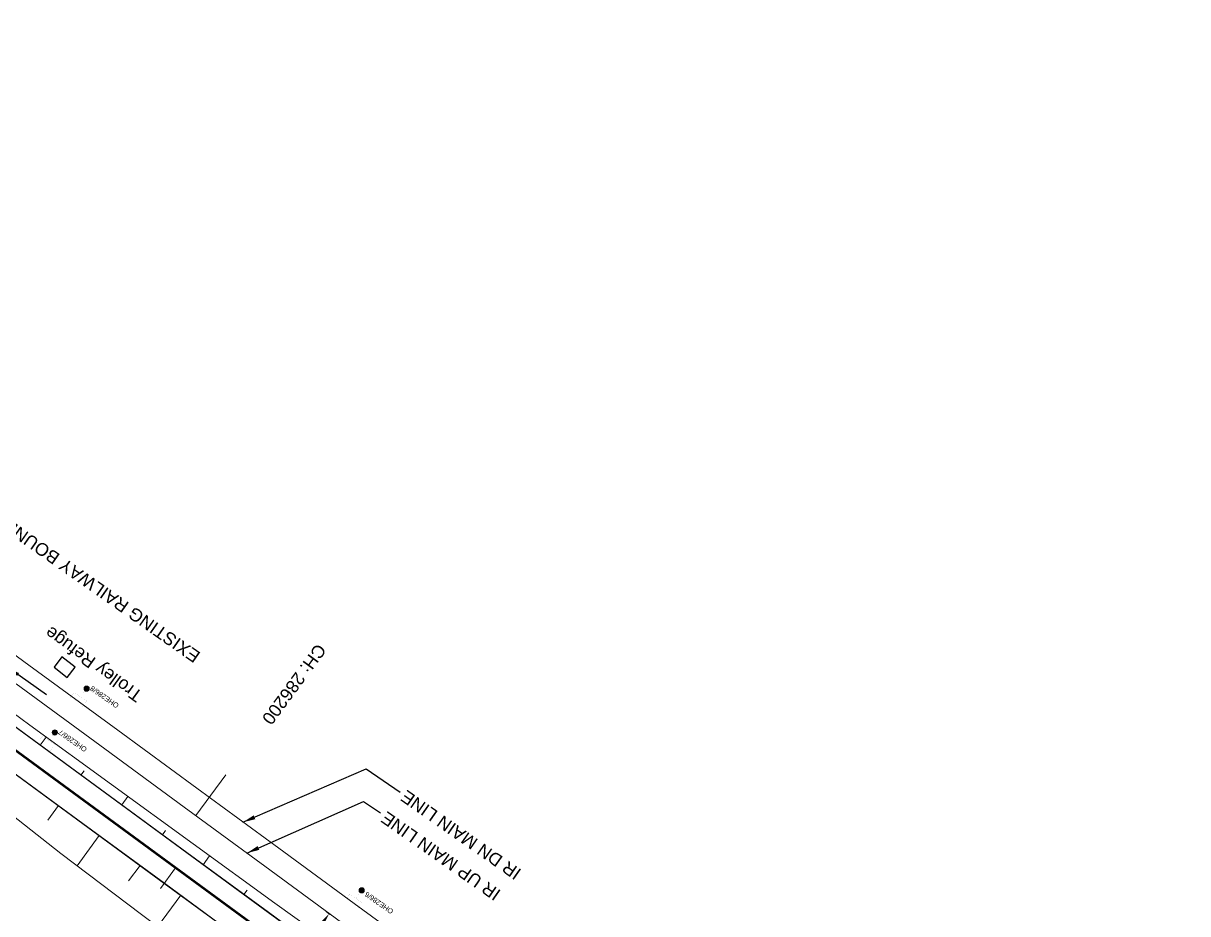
# Model space of a CAD drawing. Header units: metres. Extents: x 644418 to 1306172, y 3366650 to 6747308.
# Drawn here: x 655875.6 to 656106.2, y 3371570.5 to 3371746.8 of the extents above; entities that cross this region are included whole.
import ezdxf
from ezdxf.enums import TextEntityAlignment as Align

# ---------------------------------------------------------------- set-up
doc = ezdxf.new("R2010")
doc.units = ezdxf.units.M
doc.header["$MEASUREMENT"] = 0
doc.linetypes.add('CENTER', pattern=[2, 1.25, -0.25, 0.25, -0.25])
doc.layers.get('Defpoints').update_dxf_attribs({"lineweight": 0})
for name, color, linetype in [('C-ROAD-CNTR-N', 92, 'Continuous'), ('DFCC Boundary', 6, 'CENTER'), ('PROPOSED DFCC FORMATION LINE', 187, 'Continuous'), ('PROPOSED FORMATION LINE - Connecting line', 187, 'Continuous'), ('Side Details', 251, 'Continuous'), ('TROLLEY_STAND', 7, 'Continuous')]:
    doc.layers.add(name, color=color, linetype=linetype)
for name, color, linetype, lineweight in [('Existing Chainage', 7, 'Continuous', 0), ('Existing IR Track', 143, 'Continuous', 0), ('Existing Railway Boundary', 7, 'CENTER', 0), ('flow direction', 7, 'Continuous', 0), ('OHE MAST', 8, 'Continuous', 0), ('OHE MAST TEXT', 8, 'Continuous', 0), ('PROP-DFC Connecting line', 1, 'Continuous', 0), ('Proposed Chainages Connecting line', 10, 'Continuous', 0), ('PROPOSED DFCC TOE LINE', 239, 'Continuous', 0), ('PROPOSED DFCC TOE LINE - Connecting line', 239, 'Continuous', 0), ('PROPOSED DFCC TOE SLOPES - Connecting line', 239, 'Continuous', 0), ('PROPOSED DFCC TRACK', 1, 'Continuous', 0)]:
    doc.layers.add(name, color=color, linetype=linetype, lineweight=lineweight)
doc.styles.get("Standard").update_dxf_attribs({"font": 'arial.ttf'})
doc.styles.add('Style-Arial', font='arial.ttf')
doc.dimstyles.new('DIM', dxfattribs={"dimtxt": 2.5, "dimasz": 2.5, "dimexe": 0.18, "dimexo": 0.0625, "dimgap": 0.09, "dimtad": 0, "dimtih": 1, "dimtoh": 1, "dimdec": 3, "dimzin": 0, "dimdsep": 46, "dimtxsty": 'Standard', "dimcen": 0.09, "dimadec": 0, "dimazin": 0, "dimtfac": 1, "dimtdec": 3, "dimtofl": 0, "dimtmove": 0, "dimatfit": 3, "dimfxl": 1, "dimtolj": 1, "dimtzin": 0, "dimarcsym": 0})
doc.dimstyles.new('ISO-25', dxfattribs={"dimtxt": 2.5, "dimasz": 2.5, "dimexe": 1.25, "dimexo": 0.625, "dimtad": 1, "dimtxsty": 'Standard', "dimcen": 2.5, "dimadec": 0, "dimazin": 0, "dimtfac": 1, "dimtmove": 0, "dimatfit": 3, "dimfxl": 1, "dimarcsym": 0})

# ---------------------------------------------------------------- blocks, each defined once
blk = doc.blocks.new('OHE MAST')
h = blk.add_hatch(color=256)
edge = h.paths.add_edge_path()
edge.add_arc((0, 0), 0.514, 0, 360)
at = {"const_width": 0.01, "flags": 128}
for points in [[(1.5, 3.5), (1.5, 2), (-1.5, 2), (-1.5, 3.5)], [(0, 2), (0, 0)]]:
    blk.add_lwpolyline(points, dxfattribs=at)
blk.add_circle((0, 0), 0.514)
blk = doc.blocks.new('*D1833')
at = {"layer": 'Defpoints', "color": 0, "linetype": 'Continuous', "ltscale": 0.5, "transparency": 16777216}
for p in [(655935.52, 3371570.97), (655936.2, 3371570.48), (655838.01, 3371438.66)]:
    blk.add_point(p, dxfattribs=at)
at = {"layer": 'DFCC Boundary', "color": 0, "linetype": 'Continuous', "lineweight": -2, "ltscale": 0.5, "transparency": 16777216}
for p, q in [((655935.57, 3371570.94), (655936.34, 3371570.37)), ((655934.71, 3371568.47), (655855.5, 3371460.98)), ((655840.16, 3371440.17), (655853.88, 3371458.78)), ((655838.06, 3371438.62), (655838.82, 3371438.05))]:
    blk.add_line(p, q, dxfattribs=at)
at = {"layer": 'DFCC Boundary', "color": 0, "linetype": 'Continuous', "ltscale": 0.5, "transparency": 16777216}
for points in [[(655934.38, 3371568.71), (655935.05, 3371568.22), (655936.2, 3371570.48)], [(655839.83, 3371440.42), (655840.5, 3371439.92), (655838.68, 3371438.16)]]:
    blk.add_solid(points, dxfattribs=at)
at = {"layer": 'DFCC Boundary', "color": 0, "linetype": 'Continuous', "ltscale": 0.5, "transparency": 16777216, "insert": (655854.69, 3371459.88), "char_height": 2.5, "attachment_point": 5, "rotation": 145}
blk.add_mtext('\\A1;164.37 m', dxfattribs=at)

msp = doc.modelspace()

# ---------------------------------------------------------------- linework, layer by layer
at = {"layer": 'C-ROAD-CNTR-N', "color": 4, "linetype": 'Continuous', "lineweight": 50, "flags": 128}
msp.add_lwpolyline([(656405.7445, 3371212.7239), (655825.4894, 3371638.4289)], dxfattribs=at)
at = {"layer": 'Existing Chainage', "color": 0, "linetype": 'Continuous', "lineweight": 13, "flags": 128}
msp.add_lwpolyline([(655915.71, 3371597.9476), (655909.7962, 3371589.8836)], dxfattribs=at)
at = {"layer": 'Existing IR Track', "flags": 128}
for points in [[(655859.2577, 3371632.4709), (655876.7223, 3371619.694), (655894.3579, 3371606.7919), (655910.0169, 3371595.3202), (655926.2056, 3371583.4605), (655941.1447, 3371572.5009), (655956.5628, 3371561.1901), (655972.1709, 3371549.8011), (655988.0815, 3371538.1915), (656004.0762, 3371526.4585), (656020.4654, 3371514.436), (656040.5262, 3371499.6995), (656060.9896, 3371484.6673), (656075.9757, 3371473.6608), (656091.4511, 3371462.295), (656105.2134, 3371452.1852), (656119.451, 3371441.7262)], [(655874.2358, 3371615.9863), (655891.7868, 3371603.0909), (655907.5018, 3371591.5663), (655923.4454, 3371579.8739), (655938.6002, 3371568.7051), (655954.1642, 3371557.2368), (655954.1916, 3371557.2295), (655969.6125, 3371545.9842), (655985.4214, 3371534.4561), (656001.5245, 3371522.6491), (656017.7437, 3371510.7569), (656037.9806, 3371495.8981), (656058.3437, 3371480.9466), (656073.432, 3371469.8623), (656088.6692, 3371458.6685), (656102.6737, 3371448.3921), (656116.8114, 3371438.0181)]]:
    msp.add_lwpolyline(points, dxfattribs=at)
at = {"layer": 'PROP-DFC Connecting line', "color": 12, "linetype": 'Continuous', "lineweight": 0, "flags": 128}
msp.add_lwpolyline([(656405.7445, 3371212.7239), (655825.4894, 3371638.4289), (655819.4419, 3371642.8649), (655813.3924, 3371647.2981), (655807.3387, 3371651.7256), (655801.2788, 3371656.1446), (655795.2106, 3371660.5522), (655789.1321, 3371664.9455), (655783.0412, 3371669.3217), (655776.936, 3371673.678, 0.00817715), (655723.0076, 3371710.6991), (655716.7483, 3371714.8309), (655710.4755, 3371718.9421), (655704.1912, 3371723.0357), (655697.8973, 3371727.1145), (655691.5957, 3371731.1815), (655685.2885, 3371735.2396), (655678.9774, 3371739.2918), (655672.6644, 3371743.3411), (655540.8889, 3371827.8498)], format="xyb", dxfattribs=at)
at = {"layer": 'Proposed Chainages Connecting line', "lineweight": 0, "flags": 128}
msp.add_lwpolyline([(655902.8261, 3371575.4894), (655905.7837, 3371579.5208)], dxfattribs=at)
at = {"layer": 'PROPOSED DFCC FORMATION LINE', "lineweight": 0, "flags": 128}
msp.add_lwpolyline([(656117.6355, 3371428.7465), (656101.5098, 3371440.5771), (656085.3842, 3371452.4077), (656069.2585, 3371464.2383), (656053.1329, 3371476.0689), (656037.0072, 3371487.8995), (656020.8816, 3371499.7301), (656004.7559, 3371511.5607), (655988.6302, 3371523.3914), (655972.5046, 3371535.222), (655956.3789, 3371547.0526), (655940.2533, 3371558.8832), (655924.1276, 3371570.7138), (655908.002, 3371582.5444), (655891.8763, 3371594.375), (655875.7507, 3371606.2056), (655859.625, 3371618.0362)], dxfattribs=at)
at = {"layer": 'PROPOSED DFCC TOE LINE', "lineweight": 0, "flags": 128}
for points in [[(656106.8777, 3371319.4448), (656102.06, 3371321.5246, -0.15618187), (655788.68, 3371597.0227), (655786, 3371601.5343), (655783.3637, 3371606.0452), (655780.7534, 3371610.5804), (655778.1669, 3371615.1383), (655775.6021, 3371619.7177), (655773.0568, 3371624.3171), (655770.5287, 3371628.9353), (655768.0157, 3371633.5707), (655765.5155, 3371638.2223), (655763.0258, 3371642.8886), (655760.5442, 3371647.5683), (655758.0683, 3371652.2603), (655755.596, 3371656.9631), (655753.1228, 3371661.6792), (655750.652, 3371666.3967), (655748.3495, 3371670.7937)], [(656107.4673, 3371320.8241), (656102.6571, 3371322.9006, -0.15617975), (655789.9682, 3371597.7912), (655787.2924, 3371602.2958), (655784.6613, 3371606.7978), (655782.0557, 3371611.3247), (655779.4735, 3371615.875), (655776.9126, 3371620.4474), (655774.3709, 3371625.0404), (655771.846, 3371629.6528), (655769.3357, 3371634.2833), (655766.8378, 3371638.9304), (655764.3501, 3371643.593), (655761.8701, 3371648.2697), (655759.3955, 3371652.9593), (655756.924, 3371657.6604), (655754.4512, 3371662.3759), (655751.9807, 3371667.0926), (655750.8461, 3371669.2595)]]:
    msp.add_lwpolyline(points, format="xyb", dxfattribs=at)
at = {"layer": 'PROPOSED DFCC TOE LINE - Connecting line', "lineweight": 0, "flags": 128}
msp.add_lwpolyline([(655860.8305, 3371619.6793), (655876.933, 3371607.8172), (655893.1, 3371596.043), (655909.2809, 3371584.2876), (655925.4649, 3371572.5365), (655941.7298, 3371560.8958), (655957.8788, 3371549.0969), (655973.9313, 3371537.1666), (655990.0743, 3371525.3596), (656003.9173, 3371515.404), (656006.0064, 3371518.2514), (656013.0763, 3371513.0646), (656011.0125, 3371510.2515), (656022.4676, 3371501.8919), (656038.4924, 3371489.924), (656054.5966, 3371478.0641), (656070.6257, 3371466.1019), (656086.6621, 3371454.1496), (656102.847, 3371442.3997), (656119.0472, 3371430.6708)], dxfattribs=at)
at = {"layer": 'PROPOSED DFCC TOE LINE - Connecting line', "lineweight": 0}
msp.add_lwpolyline([(656108.3084, 3371416.0333), (656093.9561, 3371430.2811), (656076.4872, 3371440.2808), (656060.5608, 3371452.383), (656046.0581, 3371466.4257), (656028.6387, 3371476.4929), (656012.5381, 3371488.3576), (655996.0942, 3371499.7545), (655981.059, 3371513.0713), (655965.3262, 3371525.4374), (655948.7523, 3371536.6571), (655931.5992, 3371547.0872), (655915.0387, 3371558.3252), (655899.0172, 3371570.2978), (655883.0787, 3371582.3835), (655867.3329, 3371594.7319)], dxfattribs=at)
at = {"layer": 'PROPOSED DFCC TOE SLOPES - Connecting line', "linetype": 'Continuous', "lineweight": 0, "flags": 128}
for points in [[(655878.9882, 3371603.8304), (655880.1788, 3371605.4533)], [(655887.051, 3371597.9151), (655887.6567, 3371598.7407)], [(655882.6146, 3371591.868), (655880.4908, 3371588.9733)], [(655895.1139, 3371591.9998), (655896.3486, 3371593.6829)], [(655890.6774, 3371585.9527), (655886.2787, 3371579.9571)], [(655903.1767, 3371586.0845), (655903.8079, 3371586.9448)], [(655911.2395, 3371580.1692), (655912.5301, 3371581.9284)], [(655898.7402, 3371580.0374), (655896.4941, 3371576.9758)], [(655906.803, 3371574.1221), (655902.2338, 3371567.8941)], [(655919.3023, 3371574.2539), (655919.9622, 3371575.1534)]]:
    msp.add_lwpolyline(points, dxfattribs=at)
at = {"layer": 'PROPOSED DFCC TRACK', "color": 12, "flags": 128}
msp.add_lwpolyline([(656110.5038, 3371300.7912), (656105.5786, 3371302.8376), (656100.6672, 3371304.9165), (656095.7706, 3371307.0303, -0.15620378), (655775.111, 3371588.9281), (655772.3872, 3371593.5135), (655769.6961, 3371598.1181), (655767.0356, 3371602.7404), (655764.4034, 3371607.3789), (655761.7972, 3371612.0321), (655759.2149, 3371616.6985), (655756.6539, 3371621.3768), (655754.1121, 3371626.0654), (655751.5871, 3371630.7632), (655749.0764, 3371635.4686), (655746.5778, 3371640.1804), (655744.0888, 3371644.8973), (655741.6071, 3371649.618), (655739.1301, 3371654.3413), (655736.6556, 3371659.0659), (655653.392, 3371818.0706)], format="xyb", dxfattribs=at)
at = {"layer": 'PROPOSED FORMATION LINE - Connecting line', "lineweight": 0, "flags": 128}
for points in [[(656117.665, 3371428.7868), (656101.5394, 3371440.6174), (656085.4137, 3371452.448), (656069.2881, 3371464.2786), (656053.1624, 3371476.1092), (656037.0368, 3371487.9398), (656020.9111, 3371499.7704), (656004.7855, 3371511.6011), (655988.6598, 3371523.4317), (655972.5342, 3371535.2623), (655956.4085, 3371547.0929), (655940.2829, 3371558.9235), (655924.1572, 3371570.7541), (655908.0316, 3371582.5847), (655891.9059, 3371594.4153), (655875.7803, 3371606.2459), (655859.6546, 3371618.0766)], [(656113.1694, 3371422.659), (656097.0438, 3371434.4896), (656080.9181, 3371446.3203), (656064.7925, 3371458.1509), (656048.6668, 3371469.9815), (656032.5411, 3371481.8121), (656016.4155, 3371493.6427), (656000.2898, 3371505.4733), (655984.1642, 3371517.3039), (655968.0385, 3371529.1345), (655951.9129, 3371540.9651), (655935.7872, 3371552.7958), (655919.6616, 3371564.6264), (655903.5359, 3371576.457), (655887.4103, 3371588.2876), (655871.2846, 3371600.1182)], [(656113.199, 3371422.6993), (656097.0733, 3371434.53), (656080.9477, 3371446.3606), (656064.822, 3371458.1912), (656048.6964, 3371470.0218), (656032.5707, 3371481.8524), (656016.4451, 3371493.683), (656000.3194, 3371505.5136), (655984.1938, 3371517.3442), (655968.0681, 3371529.1748), (655951.9425, 3371541.0055), (655935.8168, 3371552.8361), (655919.6912, 3371564.6667), (655903.5655, 3371576.4973), (655887.4399, 3371588.3279), (655871.3142, 3371600.1585)]]:
    msp.add_lwpolyline(points, dxfattribs=at)
at = {"layer": 'TROLLEY_STAND', "linetype": 'Continuous'}
msp.add_polyline3d([(655884.354, 3371617.261, 269.246), (655885.905, 3371619.292, 269.151), (655883.295, 3371621.301, 269.106), (655881.7429, 3371619.2686, 269.106)], close=True, dxfattribs=at)

# ---------------------------------------------------------------- block references
at = {"layer": 'OHE MAST', "color": 2, "rotation": 143.3908318566117}
for p in [(655888.178, 3371615.035), (655881.872, 3371606.358), (655942.626, 3371575.09)]:
    msp.add_blockref('OHE MAST', p, dxfattribs=at)

# ---------------------------------------------------------------- texts
at = {"layer": 'Existing Chainage', "color": 0, "linetype": 'Continuous', "lineweight": 0, "insert": (655923.7357, 3371608.3861), "char_height": 2.5, "attachment_point": 6, "rotation": 233.745495, "line_spacing_factor": 0.6, "style": 'Style-Arial'}
msp.add_mtext('CH: 286200', dxfattribs=at)
at = {"layer": 'Existing IR Track', "color": 7, "lineweight": 0}
for s, p in [('IR DN MAIN LINE', (655950.8248, 3371594.0694)), ('IR UP MAIN LINE', (655946.9178, 3371589.8293))]:
    msp.add_text(s, height=2.5, rotation=145, dxfattribs=at).set_placement(p, align=Align.MIDDLE_RIGHT)
at = {"layer": 'Existing Railway Boundary', "linetype": 'Continuous', "ltscale": 5}
msp.add_text('EXISTING RAILWAY BOUNDARY', height=2.5, rotation=145, dxfattribs=at).set_placement((655910.8985, 3371622.0376))
at = {"layer": 'OHE MAST TEXT'}
for s, p in [('OHE286/8', (655891.7018, 3371613.3668)), ('OHE286/7', (655885.3958, 3371604.6898)), ('OHE286/6', (655946.0562, 3371572.6088))]:
    msp.add_text(s, height=1, rotation=145, dxfattribs=at).set_placement(p, align=Align.MIDDLE_CENTER)
at = {"layer": 'Side Details'}
msp.add_text('Trolley Refuge', height=2.5, rotation=144.100313, dxfattribs=at).set_placement((655899.4779, 3371614.2054))

# ---------------------------------------------------------------- dimensions: what is measured, and where the dimension line sits
at = {"layer": 'DFCC Boundary', "linetype": 'Continuous', "ltscale": 0.5}
dim = msp.add_linear_dim(base=(655936.1952, 3371570.4776), p1=(655838.0052, 3371438.656), p2=(655935.5211, 3371570.9743), angle=53.610565, dimstyle='DIM', override={"dimdec": 2, "dimpost": ' m'}, dxfattribs=at)
dim.commit()
dim.dimension.update_dxf_attribs({"geometry": '*D1833', "text_midpoint": (655854.6866, 3371459.8794), "dimtype": 129, "text_rotation": 145})

# ---------------------------------------------------------------- leaders
at = {"layer": 'Existing IR Track', "color": 7, "lineweight": 0}
for points in [[(655919.1072, 3371588.5679), (655943.5096, 3371599.1382), (655950.2112, 3371594.5037)], [(655919.9019, 3371582.4725), (655942.9953, 3371592.6926), (655946.338, 3371590.456)]]:
    msp.add_leader(points, dimstyle='ISO-25', override={"dimtxt": 0.5, "dimtad": 0}, dxfattribs=at)
at = {"layer": 'flow direction', "lineweight": 0}
msp.add_leader([(655872.9696, 3371618.9922), (655880.2611, 3371613.869)], dimstyle='ISO-25', override={"dimtxt": 0.5, "dimasz": 2, "dimtad": 0}, dxfattribs=at)

doc.saveas('drawing.dxf')
